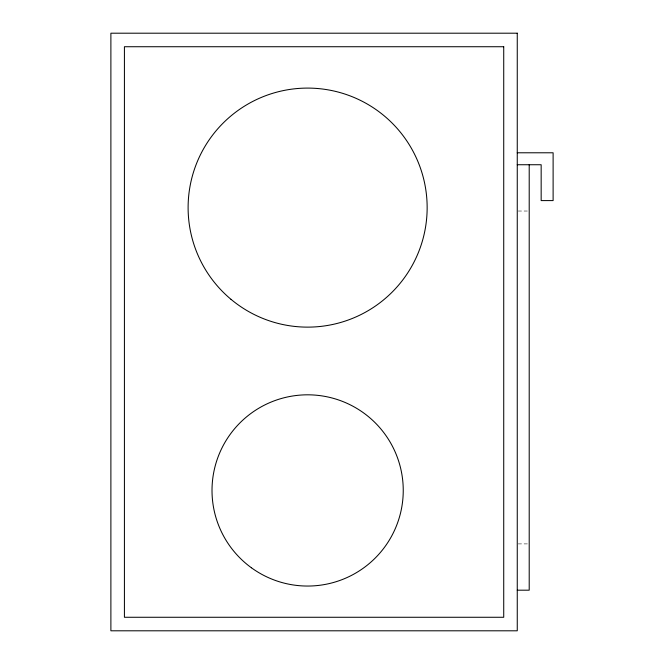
<?xml version="1.0" encoding="UTF-8"?>
<svg xmlns="http://www.w3.org/2000/svg" width="664" height="664" viewBox="0 0 664 664"><rect width="100%" height="100%" fill="white"/><g stroke="black" fill="none" stroke-linecap="round" stroke-linejoin="round"><path stroke-width="0.5" stroke-dasharray="3.32 2.49" d="M518.252 211.028L529.208 211.028M518.252 543.899L529.208 543.899"/><path stroke-width="1" d="M517.256 152.786L553.112 152.786L553.112 200.594L541.16 200.594L541.16 164.738L517.256 164.738M517.256 590.188L529.208 590.188L529.208 164.738M517.256 33.2L110.888 33.2L110.888 630.8L517.256 630.8L517.256 33.2M503.727 46.729L124.417 46.729L124.417 617.271L503.727 617.271L503.727 46.729M251.39 567.761A95.616 95.616 0 0 0 402.716 500.473A95.616 95.616 0 0 0 268.779 403.065A95.616 95.616 0 0 0 251.39 567.761M230.989 299.323A119.52 119.52 0 0 0 425.375 228.126A119.52 119.52 0 0 0 266.521 95.384A119.52 119.52 0 0 0 230.989 299.323"/></g></svg>
